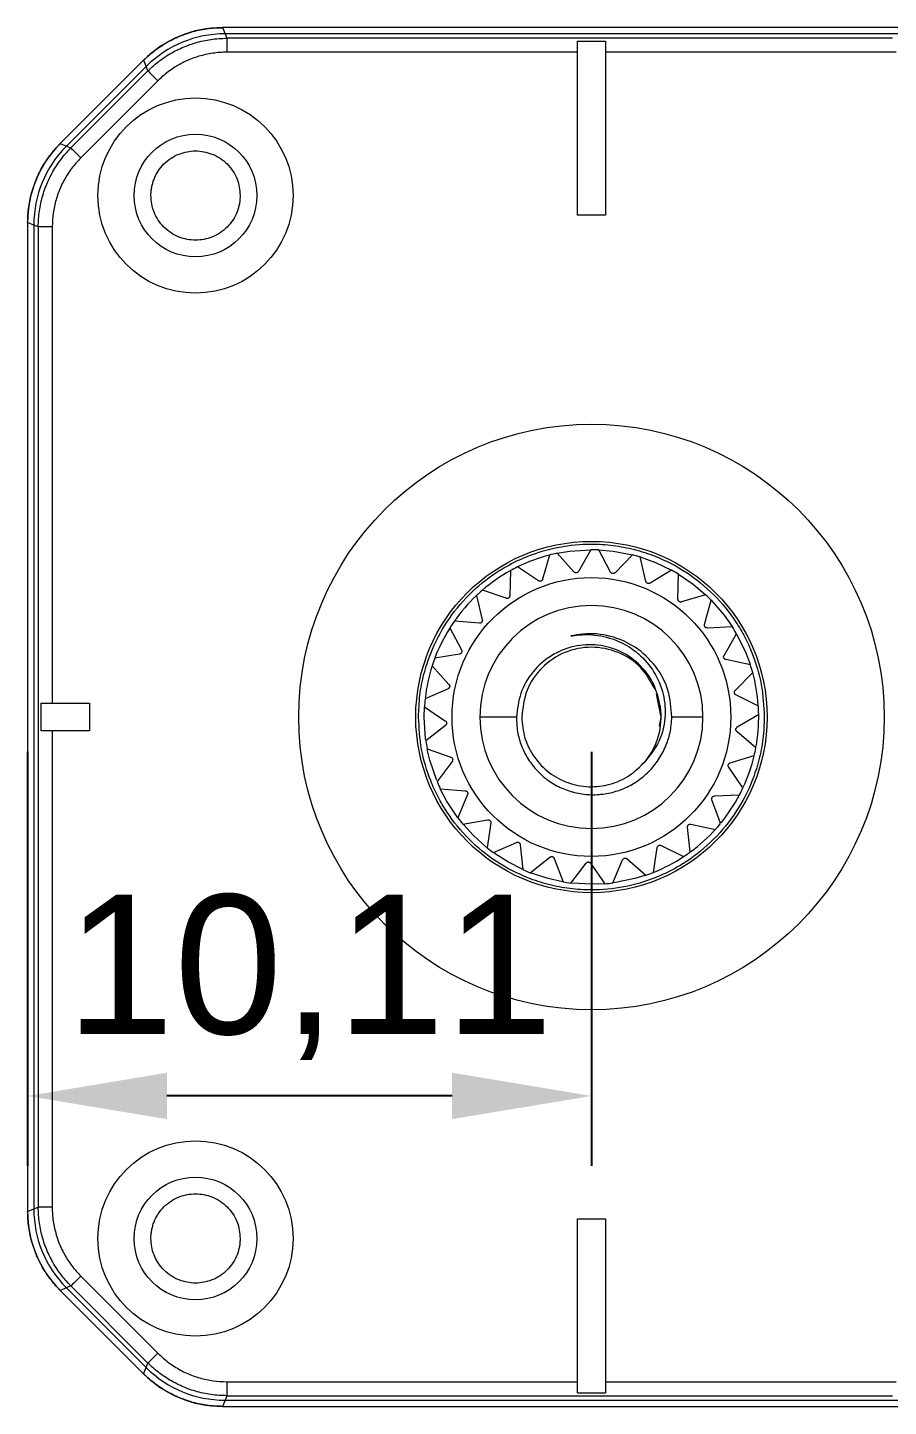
# Model space of a CAD drawing. Header units: millimetres. Extents: x 0 to 297, y 0 to 210.
# Drawn here: x 75.66 to 91.1, y 115.95 to 140.67 of the extents above; entities that cross this region are included whole.
import ezdxf

# ---------------------------------------------------------------- set-up
doc = ezdxf.new("R2010")
doc.units = ezdxf.units.MM
doc.layers.add('标注层', color=90, linetype='Continuous')
doc.styles.get("Standard").update_dxf_attribs({"font": 'arial.ttf'})
doc.dimstyles.new('ISO-25', dxfattribs={"dimtxt": 2.5, "dimasz": 2.5, "dimexe": 1.25, "dimexo": 0.625, "dimtad": 1, "dimtxsty": 'Standard', "dimcen": 2.5, "dimadec": 0, "dimazin": 0, "dimtfac": 1, "dimtmove": 0, "dimatfit": 3, "dimfxl": 0, "dimarcsym": 0})

# ---------------------------------------------------------------- blocks, each defined once
blk = doc.blocks.new('*D8')
at = {"layer": 'Defpoints', "color": 0, "transparency": 16777216}
for p in [(75.661, 128.307), (85.773, 128.307), (75.661, 121.512)]:
    blk.add_point(p, dxfattribs=at)
at = {"layer": '标注层', "color": 0, "lineweight": -2, "transparency": 16777216}
for p, q in [((75.661, 127.682), (75.661, 120.262)), ((85.773, 127.682), (85.773, 120.262)), ((83.273, 121.512), (78.161, 121.512))]:
    blk.add_line(p, q, dxfattribs=at)
at = {"layer": '标注层', "color": 0, "transparency": 16777216}
for points in [[(78.161, 121.929), (78.161, 121.096), (75.661, 121.512)], [(83.273, 121.929), (83.273, 121.096), (85.773, 121.512)]]:
    blk.add_solid(points, dxfattribs=at)
at = {"layer": '标注层', "color": 0, "transparency": 16777216, "insert": (80.717, 123.64), "char_height": 2.5, "attachment_point": 5}
blk.add_mtext('10,11', dxfattribs=at)

msp = doc.modelspace()

# ---------------------------------------------------------------- linework, layer by layer
at = {"color": 7, "linetype": 'Continuous', "lineweight": 15}
for p, q in [((79.155, 140.669), (79.202, 140.557)), ((118.885, 140.669), (79.155, 140.669)), ((118.773, 140.557), (79.202, 140.557)), ((79.202, 140.557), (79.235, 140.477)), ((91.175, 140.477), (79.235, 140.477)), ((79.235, 140.477), (79.235, 140.227)), ((85.523, 140.227), (79.235, 140.227)), ((85.523, 140.427), (86.023, 140.427)), ((85.523, 140.227), (85.523, 140.427)), ((85.523, 137.307), (85.523, 140.227)), ((86.023, 140.427), (86.023, 140.227)), ((91.235, 140.227), (86.023, 140.227)), ((86.023, 140.227), (86.023, 137.307)), ((77.741, 140.083), (76.247, 138.589)), ((77.787, 139.971), (76.359, 138.543)), ((77.741, 140.083), (77.787, 139.971)), ((77.821, 139.891), (77.787, 139.971)), ((77.821, 139.891), (76.439, 138.51)), ((77.997, 139.714), (76.616, 138.333)), ((76.247, 138.589), (76.359, 138.543)), ((76.359, 138.543), (76.439, 138.51)), ((86.023, 137.307), (85.523, 137.307)), ((75.773, 137.129), (75.661, 137.175)), ((75.661, 137.175), (75.661, 119.439)), ((75.854, 137.096), (75.773, 137.129)), ((75.773, 137.129), (75.773, 119.486)), ((75.854, 137.096), (75.854, 119.519)), ((76.103, 137.096), (75.854, 137.096)), ((76.103, 137.096), (76.103, 128.557)), ((85.764, 131.307), (85.539, 130.918)), ((86.116, 130.906), (85.908, 131.304)), ((85.019, 131.211), (84.898, 130.778)), ((85.459, 130.909), (85.158, 131.243)), ((86.511, 131.215), (86.196, 130.894)), ((86.751, 130.739), (86.649, 131.177)), ((84.32, 130.932), (84.311, 130.482)), ((84.822, 130.749), (84.447, 130.998)), ((87.211, 130.94), (86.826, 130.707)), ((87.325, 130.419), (87.335, 130.869)), ((84.244, 130.436), (83.82, 130.584)), ((83.713, 130.488), (83.816, 130.05)), ((87.82, 130.5), (87.39, 130.37)), ((87.802, 129.967), (87.923, 130.4)), ((83.235, 129.907), (83.444, 129.509)), ((83.763, 129.989), (83.315, 130.027)), ((88.301, 129.922), (87.852, 129.903)), ((88.151, 129.41), (88.376, 129.8)), ((83.408, 129.436), (82.964, 129.361)), ((88.624, 129.243), (88.184, 129.336)), ((82.917, 129.226), (83.218, 128.892)), ((88.35, 128.784), (88.665, 129.105)), ((83.201, 128.813), (82.791, 128.63)), ((87.023, 128.307), (86.94, 128.723)), ((88.767, 128.504), (88.364, 128.704)), ((75.903, 128.557), (76.103, 128.557)), ((75.903, 128.057), (75.903, 128.557)), ((76.103, 128.557), (76.773, 128.557)), ((76.773, 128.557), (76.773, 128.057)), ((82.773, 128.307), (82.779, 128.487)), ((82.779, 128.487), (83.049, 128.307)), ((88.683, 128.307), (88.773, 128.361)), ((83.157, 128.157), (82.804, 127.878)), ((83.049, 128.307), (83.153, 128.238)), ((84.429, 128.307), (83.773, 128.307)), ((86.991, 128.144), (87.023, 128.307)), ((87.773, 128.307), (87.216, 128.307)), ((88.388, 128.128), (88.683, 128.307)), ((76.103, 128.057), (75.903, 128.057)), ((76.103, 128.057), (76.103, 119.519)), ((76.773, 128.057), (76.103, 128.057)), ((88.722, 127.754), (88.381, 128.048)), ((82.828, 127.736), (83.253, 127.588)), ((88.261, 127.484), (88.692, 127.614)), ((83.276, 127.511), (83.004, 127.153)), ((88.491, 127.038), (88.235, 127.407)), ((83.062, 127.022), (83.511, 126.984)), ((83.553, 126.915), (83.378, 126.5)), ((87.978, 126.891), (88.428, 126.91)), ((88.09, 126.402), (87.934, 126.823)), ((83.467, 126.388), (83.911, 126.463)), ((83.969, 126.407), (83.903, 125.962)), ((87.557, 126.387), (87.997, 126.293)), ((87.544, 125.885), (87.497, 126.333)), ((84.017, 125.875), (84.428, 126.058)), ((84.498, 126.017), (84.545, 125.57)), ((86.886, 125.521), (86.951, 125.966)), ((87.023, 126.004), (87.426, 125.804)), ((84.677, 125.515), (85.029, 125.794)), ((85.107, 125.772), (85.264, 125.351)), ((85.406, 125.33), (85.678, 125.688)), ((85.759, 125.686), (86.015, 125.317)), ((86.158, 125.332), (86.332, 125.747)), ((86.411, 125.765), (86.751, 125.471)), ((75.661, 119.439), (75.773, 119.486)), ((75.773, 119.486), (75.854, 119.519)), ((76.103, 119.519), (75.854, 119.519)), ((85.523, 119.307), (86.023, 119.307)), ((85.523, 116.388), (85.523, 119.307)), ((86.023, 119.307), (86.023, 116.388)), ((76.616, 118.282), (77.997, 116.9)), ((76.359, 118.071), (76.247, 118.025)), ((76.247, 118.025), (77.741, 116.531)), ((76.439, 118.105), (76.359, 118.071)), ((76.359, 118.071), (77.787, 116.643)), ((76.439, 118.105), (77.821, 116.723)), ((77.787, 116.643), (77.821, 116.723)), ((77.741, 116.531), (77.787, 116.643)), ((79.235, 116.388), (85.523, 116.388)), ((79.235, 116.388), (79.235, 116.138)), ((85.523, 116.188), (85.523, 116.388)), ((86.023, 116.388), (91.235, 116.388)), ((86.023, 116.388), (86.023, 116.188)), ((79.202, 116.057), (79.155, 115.946)), ((79.235, 116.138), (79.202, 116.057)), ((79.202, 116.057), (118.773, 116.057)), ((79.235, 116.138), (91.175, 116.138)), ((85.523, 116.188), (86.023, 116.188)), ((79.155, 115.946), (118.885, 115.946))]:
    msp.add_line(p, q, dxfattribs=at)
at = {"color": 7, "linetype": 'Continuous', "lineweight": 15, "flags": 128}
for points in [[(77.997, 139.714), (77.963, 139.749), (77.93, 139.781), (77.9, 139.812), (77.873, 139.839), (77.851, 139.861), (77.835, 139.877), (77.825, 139.887), (77.821, 139.891)], [(76.616, 138.333), (76.582, 138.367), (76.549, 138.4), (76.519, 138.43), (76.492, 138.457), (76.47, 138.479), (76.453, 138.496), (76.443, 138.506), (76.439, 138.51)], [(85.158, 131.243), (85.382, 131.282), (85.764, 131.307)], [(85.908, 131.304), (86.165, 131.282), (86.511, 131.215)], [(86.649, 131.177), (86.921, 131.079), (87.211, 130.94)], [(87.335, 130.869), (87.599, 130.687), (87.815, 130.505)], [(87.923, 130.4), (88.153, 130.133), (88.297, 129.929)], [(88.376, 129.8), (88.545, 129.455), (88.62, 129.252)], [(82.802, 127.892), (82.799, 127.916), (82.773, 128.307)], [(82.999, 127.166), (82.875, 127.531), (82.83, 127.724)], [(83.378, 126.5), (83.175, 126.807), (83.062, 127.022)], [(83.893, 125.97), (83.652, 126.186), (83.476, 126.378)], [(84.545, 125.57), (84.273, 125.709), (84.029, 125.867)], [(85.253, 125.353), (84.997, 125.409), (84.691, 125.509)], [(86.751, 125.471), (86.55, 125.409), (86.173, 125.334)], [(86.015, 125.317), (85.773, 125.307), (85.421, 125.328)], [(76.616, 118.282), (76.582, 118.247), (76.549, 118.214), (76.519, 118.184), (76.492, 118.157), (76.47, 118.135), (76.453, 118.119), (76.443, 118.109), (76.439, 118.105)], [(77.997, 116.9), (77.963, 116.866), (77.93, 116.833), (77.9, 116.803), (77.873, 116.776), (77.851, 116.754), (77.835, 116.737), (77.825, 116.727), (77.821, 116.723)]]:
    msp.add_lwpolyline(points, dxfattribs=at)
at = {"color": 7, "linetype": 'Continuous', "lineweight": 15}
for centre, radius in [((78.673, 137.657), 1.75), ((78.673, 137.657), 1.1), ((85.773, 128.307), 5.25), ((85.773, 128.307), 3.15), ((85.773, 128.307), 2.5), ((78.673, 118.957), 1.75), ((78.673, 118.957), 1.1)]:
    msp.add_circle(centre, radius, dxfattribs=at)
for radius, start, end in [(3, 87.4316, 90.1684), (3, 104.6062, 115.9865), (3, 101.8316, 104.5684), (3, 73.0316, 75.7684), (3, 119.0375, 130.6316), (3, 116.2316, 118.9684), (3, 58.6316, 61.3684), (3, 130.6316, 133.3684), (3, 133.4673, 145.0316), (2, 0, 180), (3, 44.2316, 46.9684), (3, 147.8954, 159.4316), (3, 145.0316, 147.7684), (3, 29.8316, 32.5684), (3, 159.4316, 162.1684), (3, 162.1684, 173.5451), (3, 15.4316, 18.1684), (3, 3.9883, 15.4316), (3, 173.8316, 176.5684), (1.25, 320.4721, 8.1319), (3, 349.6096, 1.0316), (3, 1.0316, 3.7684), (2, 180, 0), (3, 188.2316, 190.9684), (3, 335.2266, 346.6316), (3, 346.6316, 349.3684), (3, 202.6316, 205.3684), (3, 320.8396, 332.2316), (3, 332.2316, 334.9684), (3, 217.0316, 219.7684), (3, 317.8316, 320.5684), (3, 306.4488, 317.8316), (3, 231.4316, 234.1684), (3, 303.4316, 306.1684), (3, 292.0542, 303.4316), (3, 245.8316, 248.5684), (3, 260.2316, 262.9684), (3, 289.0316, 291.7684), (3, 274.6316, 277.3684)]:
    msp.add_arc((85.773, 128.307), radius, start, end, dxfattribs=at)
for centre, major_axis, ratio, start_param, end_param in [((79.155, 138.669), (-0.765, 1.848), 0.999955, 5.890502, 6.675869), ((79.202, 138.557), (-0.765, 1.848), 0.999886, 5.890527, 6.675844), ((77.662, 137.175), (-1.848, 0.765), 0.999955, 5.890502, 6.675869), ((77.773, 137.129), (-1.848, 0.765), 0.999886, 5.890527, 6.675844), ((77.662, 119.439), (-1.848, -0.765), 0.999955, 5.890502, 6.675869), ((77.773, 119.486), (-1.848, -0.765), 0.999886, 5.890527, 6.675844), ((79.155, 117.946), (-0.765, -1.848), 0.999955, 5.890502, 6.675869), ((79.202, 118.057), (-0.765, -1.848), 0.999886, 5.890527, 6.675844)]:
    msp.add_ellipse(centre, major_axis=major_axis, ratio=ratio, start_param=start_param, end_param=end_param, dxfattribs=at)
for points, knots in [([(77.742, 140.081), (77.776, 140.114), (77.845, 140.18), (77.957, 140.27), (78.074, 140.351), (78.197, 140.424), (78.324, 140.488), (78.456, 140.543), (78.592, 140.588), (78.73, 140.623), (78.871, 140.648), (79.013, 140.664), (79.108, 140.666), (79.156, 140.667)], [0, 0, 0, 0, 0.09091, 0.181819, 0.272728, 0.363637, 0.454546, 0.545454, 0.636363, 0.727272, 0.818181, 0.90909, 1, 1, 1, 1]), ([(77.821, 139.891), (77.855, 139.924), (77.924, 139.99), (78.035, 140.079), (78.153, 140.161), (78.276, 140.234), (78.403, 140.298), (78.535, 140.352), (78.671, 140.397), (78.809, 140.433), (78.95, 140.458), (79.092, 140.474), (79.187, 140.476), (79.235, 140.477)], [0, 0, 0, 0, 0.090913, 0.181825, 0.272735, 0.363646, 0.454555, 0.545464, 0.636372, 0.727279, 0.818187, 0.909093, 1, 1, 1, 1]), ([(79.235, 140.227), (79.192, 140.226), (79.107, 140.224), (78.981, 140.21), (78.857, 140.187), (78.734, 140.155), (78.575, 140.102), (78.388, 140.015), (78.179, 139.882), (78.058, 139.77), (77.997, 139.714)], [0, 0, 0, 0, 0.092882, 0.18504, 0.276965, 0.369151, 0.462087, 0.641959, 0.820055, 1, 1, 1, 1]), ([(75.663, 137.174), (75.664, 137.222), (75.666, 137.317), (75.682, 137.459), (75.707, 137.6), (75.743, 137.738), (75.788, 137.874), (75.842, 138.006), (75.906, 138.134), (75.979, 138.257), (76.061, 138.374), (76.15, 138.485), (76.216, 138.554), (76.249, 138.589)], [0, 0, 0, 0, 0.09091, 0.181819, 0.272728, 0.363637, 0.454546, 0.545454, 0.636363, 0.727272, 0.818181, 0.90909, 1, 1, 1, 1]), ([(75.854, 137.096), (75.854, 137.143), (75.856, 137.238), (75.872, 137.38), (75.898, 137.521), (75.933, 137.659), (75.978, 137.795), (76.033, 137.927), (76.097, 138.055), (76.17, 138.178), (76.251, 138.295), (76.34, 138.407), (76.406, 138.475), (76.439, 138.51)], [0, 0, 0, 0, 0.090913, 0.181825, 0.272735, 0.363646, 0.454555, 0.545464, 0.636372, 0.727279, 0.818187, 0.909093, 1, 1, 1, 1]), ([(77.873, 137.657), (77.874, 137.682), (77.875, 137.733), (77.886, 137.807), (77.904, 137.881), (77.938, 137.98), (78, 138.1), (78.104, 138.227), (78.231, 138.331), (78.417, 138.427), (78.673, 138.476), (78.983, 138.417), (79.209, 138.269), (79.347, 138.1), (79.42, 137.958), (79.465, 137.808), (79.47, 137.708), (79.473, 137.657)], [0, 0, 0, 0, 0.030179, 0.060114, 0.090076, 0.120333, 0.185331, 0.250543, 0.315541, 0.380753, 0.500411, 0.62007, 0.749587, 0.814585, 0.879797, 0.939846, 1, 1, 1, 1]), ([(76.616, 138.333), (76.587, 138.302), (76.528, 138.241), (76.449, 138.142), (76.377, 138.038), (76.312, 137.928), (76.238, 137.778), (76.167, 137.584), (76.113, 137.342), (76.107, 137.178), (76.103, 137.096)], [0, 0, 0, 0, 0.092925, 0.185127, 0.277094, 0.369323, 0.462302, 0.6421, 0.820126, 1, 1, 1, 1]), ([(79.473, 137.657), (79.472, 137.632), (79.471, 137.582), (79.46, 137.507), (79.443, 137.434), (79.409, 137.335), (79.347, 137.215), (79.243, 137.088), (79.116, 136.984), (78.929, 136.887), (78.673, 136.838), (78.363, 136.897), (78.138, 137.046), (78, 137.215), (77.927, 137.357), (77.881, 137.506), (77.876, 137.607), (77.873, 137.657)], [0, 0, 0, 0, 0.030179, 0.060114, 0.090076, 0.120333, 0.185331, 0.250543, 0.315541, 0.380753, 0.500411, 0.62007, 0.749587, 0.814585, 0.879797, 0.939846, 1, 1, 1, 1]), ([(82.673, 128.307), (82.678, 128.437), (82.687, 128.697), (82.763, 129.08), (82.908, 129.528), (83.163, 130.022), (83.566, 130.514), (83.976, 130.85), (84.341, 131.063), (84.711, 131.231), (85.189, 131.371), (85.709, 131.419), (86.163, 131.391), (86.546, 131.318), (86.994, 131.172), (87.488, 130.917), (87.98, 130.514), (88.316, 130.104), (88.529, 129.739), (88.696, 129.37), (88.842, 128.892), (88.863, 128.502), (88.873, 128.307)], [0, 0, 0, 0, 0.040114, 0.07992, 0.120058, 0.185005, 0.250006, 0.314953, 0.347318, 0.38004, 0.439992, 0.5, 0.540102, 0.579908, 0.620058, 0.685005, 0.750006, 0.814953, 0.847318, 0.88004, 0.940006, 1, 1, 1, 1]), ([(85.539, 130.918), (85.537, 130.914), (85.533, 130.908), (85.525, 130.901), (85.515, 130.896), (85.503, 130.893), (85.49, 130.892), (85.478, 130.895), (85.467, 130.901), (85.462, 130.906), (85.459, 130.909)], [0, 0, 0, 0, 0.1394194, 0.2608724, 0.3725061, 0.4847012, 0.6045412, 0.7220039, 0.8503676, 1, 1, 1, 1]), ([(86.196, 130.894), (86.193, 130.891), (86.188, 130.886), (86.178, 130.881), (86.166, 130.879), (86.154, 130.879), (86.142, 130.881), (86.131, 130.887), (86.122, 130.895), (86.118, 130.902), (86.116, 130.906)], [0, 0, 0, 0, 0.139412, 0.260868, 0.372505, 0.484688, 0.604541, 0.721998, 0.850361, 1, 1, 1, 1]), ([(84.898, 130.778), (84.896, 130.774), (84.894, 130.767), (84.888, 130.758), (84.879, 130.75), (84.868, 130.744), (84.856, 130.741), (84.844, 130.74), (84.832, 130.743), (84.825, 130.747), (84.822, 130.749)], [0, 0, 0, 0, 0.139419, 0.260871, 0.372511, 0.4847, 0.604539, 0.722007, 0.850372, 1, 1, 1, 1]), ([(86.826, 130.707), (86.823, 130.706), (86.816, 130.702), (86.805, 130.7), (86.793, 130.7), (86.782, 130.703), (86.771, 130.709), (86.761, 130.717), (86.755, 130.727), (86.753, 130.735), (86.751, 130.739)], [0, 0, 0, 0, 0.139415, 0.260879, 0.372512, 0.484692, 0.604548, 0.721995, 0.850364, 1, 1, 1, 1]), ([(84.311, 130.482), (84.31, 130.478), (84.31, 130.471), (84.306, 130.46), (84.3, 130.451), (84.291, 130.443), (84.28, 130.436), (84.268, 130.433), (84.256, 130.433), (84.248, 130.435), (84.244, 130.436)], [0, 0, 0, 0, 0.13942, 0.260869, 0.372508, 0.484701, 0.604547, 0.721991, 0.850363, 1, 1, 1, 1]), ([(87.39, 130.37), (87.386, 130.369), (87.379, 130.367), (87.368, 130.368), (87.356, 130.371), (87.346, 130.377), (87.337, 130.385), (87.33, 130.396), (87.326, 130.407), (87.325, 130.415), (87.325, 130.419)], [0, 0, 0, 0, 0.139418, 0.260863, 0.372508, 0.484696, 0.604541, 0.721999, 0.850362, 1, 1, 1, 1]), ([(83.816, 130.05), (83.816, 130.046), (83.818, 130.039), (83.817, 130.028), (83.813, 130.017), (83.806, 130.007), (83.797, 129.998), (83.787, 129.992), (83.775, 129.989), (83.767, 129.989), (83.763, 129.989)], [0, 0, 0, 0, 0.139421, 0.260872, 0.372511, 0.484703, 0.604546, 0.722007, 0.850367, 1, 1, 1, 1]), ([(87.216, 128.307), (87.203, 128.47), (87.179, 128.795), (86.939, 129.234), (86.578, 129.576), (86.119, 129.779), (85.709, 129.818), (85.474, 129.774), (85.403, 129.761)], [0, 0, 0, 0, 0.1817611, 0.3634658, 0.5472057, 0.7322534, 0.918184, 1, 1, 1, 1]), ([(87.852, 129.903), (87.848, 129.903), (87.841, 129.903), (87.83, 129.907), (87.82, 129.912), (87.811, 129.921), (87.804, 129.931), (87.8, 129.943), (87.799, 129.955), (87.801, 129.963), (87.802, 129.967)], [0, 0, 0, 0, 0.139419, 0.260878, 0.372506, 0.4847, 0.604546, 0.722001, 0.850364, 1, 1, 1, 1]), ([(87.011, 128.484), (86.98, 128.622), (86.92, 128.899), (86.662, 129.247), (86.311, 129.498), (85.89, 129.618), (85.451, 129.595), (85.04, 129.427), (84.707, 129.13), (84.48, 128.742), (84.446, 128.451), (84.429, 128.307)], [0, 0, 0, 0, 0.1084792, 0.2172104, 0.3267412, 0.4374788, 0.5490376, 0.661281, 0.7746408, 0.8890386, 1, 1, 1, 1]), ([(86.917, 128.801), (86.84, 128.94), (86.683, 129.222), (86.262, 129.491), (85.774, 129.59), (85.282, 129.492), (84.869, 129.214), (84.58, 128.798), (84.542, 128.471), (84.523, 128.307)], [0, 0, 0, 0, 0.138074, 0.281729, 0.425383, 0.569037, 0.712692, 0.856346, 1, 1, 1, 1]), ([(85.403, 129.761), (85.495, 129.773), (85.638, 129.792), (85.925, 129.774), (86.235, 129.694), (86.485, 129.547), (86.708, 129.365), (86.914, 129.124), (87.083, 128.719), (87.113, 128.284), (87.007, 127.853), (86.827, 127.626), (86.737, 127.512)], [0, 0, 0, 0, 0.0803583, 0.1251277, 0.2499847, 0.3540465, 0.3751262, 0.500097, 0.6250594, 0.7499876, 0.8748754, 1, 1, 1, 1]), ([(83.444, 129.509), (83.445, 129.505), (83.448, 129.499), (83.45, 129.487), (83.449, 129.476), (83.445, 129.464), (83.439, 129.454), (83.43, 129.445), (83.419, 129.439), (83.412, 129.437), (83.408, 129.436)], [0, 0, 0, 0, 0.139418, 0.260869, 0.372506, 0.484694, 0.60454, 0.721997, 0.850364, 1, 1, 1, 1]), ([(88.184, 129.336), (88.18, 129.337), (88.173, 129.339), (88.163, 129.345), (88.155, 129.353), (88.149, 129.363), (88.144, 129.375), (88.143, 129.387), (88.145, 129.4), (88.149, 129.406), (88.151, 129.41)], [0, 0, 0, 0, 0.139426, 0.260867, 0.372506, 0.484695, 0.60454, 0.721999, 0.850365, 1, 1, 1, 1]), ([(83.218, 128.892), (83.221, 128.889), (83.225, 128.883), (83.23, 128.873), (83.232, 128.861), (83.231, 128.849), (83.227, 128.837), (83.221, 128.826), (83.212, 128.818), (83.205, 128.814), (83.201, 128.813)], [0, 0, 0, 0, 0.139418, 0.26087, 0.372508, 0.484698, 0.604547, 0.722002, 0.850361, 1, 1, 1, 1]), ([(88.364, 128.704), (88.36, 128.706), (88.354, 128.71), (88.346, 128.718), (88.34, 128.728), (88.337, 128.739), (88.335, 128.752), (88.337, 128.764), (88.342, 128.775), (88.348, 128.781), (88.35, 128.784)], [0, 0, 0, 0, 0.139427, 0.260874, 0.372513, 0.484702, 0.604546, 0.722001, 0.850368, 1, 1, 1, 1]), ([(88.873, 128.307), (88.869, 128.177), (88.859, 127.918), (88.784, 127.534), (88.638, 127.087), (88.383, 126.593), (87.98, 126.101), (87.57, 125.765), (87.205, 125.551), (86.836, 125.383), (86.358, 125.243), (85.838, 125.195), (85.384, 125.223), (85, 125.296), (84.553, 125.442), (84.059, 125.697), (83.566, 126.1), (83.231, 126.51), (83.017, 126.875), (82.85, 127.245), (82.704, 127.723), (82.683, 128.112), (82.673, 128.307)], [0, 0, 0, 0, 0.0401143, 0.0799202, 0.1200584, 0.1850049, 0.2500065, 0.314953, 0.3473174, 0.3800397, 0.4399924, 0.4999994, 0.5401018, 0.5799078, 0.6200584, 0.685005, 0.7500065, 0.8149531, 0.8473175, 0.8800398, 0.9400065, 1, 1, 1, 1]), ([(83.153, 128.238), (83.157, 128.234), (83.165, 128.229), (83.172, 128.216), (83.176, 128.203), (83.176, 128.19), (83.172, 128.177), (83.166, 128.166), (83.16, 128.16), (83.157, 128.157)], [0, 0, 0, 0, 0.197268, 0.339199, 0.458476, 0.578085, 0.691202, 0.848057, 1, 1, 1, 1]), ([(84.429, 128.307), (84.432, 128.219), (84.438, 128.042), (84.513, 127.785), (84.633, 127.545), (84.799, 127.333), (85.004, 127.156), (85.241, 127.023), (85.501, 126.938), (85.773, 126.905), (86.048, 126.926), (86.315, 127), (86.563, 127.126), (86.783, 127.298), (86.965, 127.511), (87.103, 127.756), (87.194, 128.025), (87.209, 128.213), (87.216, 128.307)], [0, 0, 0, 0, 0.060428, 0.121133, 0.182113, 0.24337, 0.304903, 0.366713, 0.428798, 0.49116, 0.553798, 0.616713, 0.679903, 0.74337, 0.807113, 0.871133, 0.935428, 1, 1, 1, 1]), ([(84.523, 128.307), (84.535, 128.18), (84.557, 127.924), (84.736, 127.577), (85.003, 127.297), (85.344, 127.112), (85.725, 127.038), (86.108, 127.084), (86.467, 127.238), (86.647, 127.42), (86.737, 127.512)], [0, 0, 0, 0, 0.125, 0.25, 0.375, 0.5, 0.625, 0.75, 0.875, 1, 1, 1, 1]), ([(88.381, 128.048), (88.377, 128.052), (88.371, 128.058), (88.365, 128.072), (88.363, 128.085), (88.365, 128.098), (88.37, 128.11), (88.378, 128.121), (88.385, 128.126), (88.388, 128.128)], [0, 0, 0, 0, 0.197277, 0.339207, 0.458479, 0.578087, 0.691206, 0.84805, 1, 1, 1, 1]), ([(83.253, 127.588), (83.258, 127.586), (83.266, 127.582), (83.277, 127.572), (83.283, 127.56), (83.286, 127.548), (83.286, 127.535), (83.283, 127.522), (83.278, 127.515), (83.276, 127.511)], [0, 0, 0, 0, 0.197273, 0.3392, 0.458472, 0.57808, 0.691198, 0.848047, 1, 1, 1, 1]), ([(88.235, 127.407), (88.232, 127.412), (88.227, 127.42), (88.225, 127.435), (88.227, 127.448), (88.231, 127.46), (88.239, 127.471), (88.249, 127.479), (88.257, 127.482), (88.261, 127.484)], [0, 0, 0, 0, 0.197274, 0.339202, 0.458476, 0.578083, 0.691196, 0.848051, 1, 1, 1, 1]), ([(83.511, 126.984), (83.516, 126.983), (83.525, 126.982), (83.538, 126.974), (83.547, 126.964), (83.553, 126.953), (83.557, 126.941), (83.557, 126.927), (83.554, 126.919), (83.553, 126.915)], [0, 0, 0, 0, 0.1972823, 0.3392111, 0.4584823, 0.5780818, 0.691203, 0.8480525, 1, 1, 1, 1]), ([(87.934, 126.823), (87.932, 126.829), (87.93, 126.838), (87.931, 126.853), (87.936, 126.865), (87.943, 126.875), (87.954, 126.884), (87.966, 126.889), (87.974, 126.89), (87.978, 126.891)], [0, 0, 0, 0, 0.197272, 0.339202, 0.458474, 0.578086, 0.691209, 0.848057, 1, 1, 1, 1]), ([(83.911, 126.463), (83.916, 126.464), (83.926, 126.464), (83.94, 126.46), (83.951, 126.453), (83.96, 126.444), (83.966, 126.432), (83.97, 126.419), (83.969, 126.411), (83.969, 126.407)], [0, 0, 0, 0, 0.197271, 0.339201, 0.458466, 0.578077, 0.691196, 0.84805, 1, 1, 1, 1]), ([(87.497, 126.333), (87.497, 126.338), (87.496, 126.348), (87.502, 126.362), (87.509, 126.372), (87.519, 126.38), (87.531, 126.386), (87.544, 126.389), (87.553, 126.387), (87.557, 126.387)], [0, 0, 0, 0, 0.197274, 0.339201, 0.458471, 0.578078, 0.691201, 0.848061, 1, 1, 1, 1]), ([(84.428, 126.058), (84.433, 126.06), (84.442, 126.063), (84.457, 126.062), (84.469, 126.058), (84.48, 126.051), (84.489, 126.042), (84.496, 126.03), (84.497, 126.022), (84.498, 126.017)], [0, 0, 0, 0, 0.197272, 0.339196, 0.458471, 0.578081, 0.691199, 0.848051, 1, 1, 1, 1]), ([(86.951, 125.966), (86.953, 125.971), (86.955, 125.981), (86.964, 125.993), (86.974, 126.001), (86.985, 126.007), (86.998, 126.009), (87.011, 126.008), (87.019, 126.005), (87.023, 126.004)], [0, 0, 0, 0, 0.197276, 0.339208, 0.458484, 0.578078, 0.691199, 0.848049, 1, 1, 1, 1]), ([(85.029, 125.794), (85.034, 125.797), (85.042, 125.802), (85.057, 125.805), (85.07, 125.805), (85.082, 125.801), (85.093, 125.794), (85.102, 125.784), (85.106, 125.776), (85.107, 125.772)], [0, 0, 0, 0, 0.197268, 0.33919, 0.45848, 0.578083, 0.691205, 0.848055, 1, 1, 1, 1]), ([(85.678, 125.688), (85.682, 125.692), (85.688, 125.699), (85.701, 125.706), (85.714, 125.708), (85.727, 125.707), (85.739, 125.703), (85.751, 125.696), (85.756, 125.69), (85.759, 125.686)], [0, 0, 0, 0, 0.1972685, 0.3392106, 0.4584755, 0.5780912, 0.691205, 0.8480575, 1, 1, 1, 1]), ([(86.332, 125.747), (86.335, 125.751), (86.339, 125.76), (86.351, 125.77), (86.362, 125.775), (86.375, 125.778), (86.388, 125.777), (86.401, 125.773), (86.408, 125.768), (86.411, 125.765)], [0, 0, 0, 0, 0.197278, 0.3392, 0.458477, 0.578083, 0.691204, 0.848053, 1, 1, 1, 1]), ([(77.873, 118.957), (77.874, 118.982), (77.875, 119.033), (77.886, 119.107), (77.904, 119.181), (77.938, 119.28), (78, 119.4), (78.104, 119.527), (78.231, 119.631), (78.417, 119.727), (78.673, 119.776), (78.983, 119.717), (79.209, 119.569), (79.347, 119.4), (79.42, 119.258), (79.465, 119.108), (79.47, 119.008), (79.473, 118.957)], [0, 0, 0, 0, 0.030179, 0.060114, 0.090076, 0.120333, 0.185331, 0.250543, 0.315541, 0.380753, 0.500411, 0.62007, 0.749587, 0.814585, 0.879797, 0.939846, 1, 1, 1, 1]), ([(76.249, 118.026), (76.216, 118.06), (76.15, 118.129), (76.061, 118.241), (75.979, 118.358), (75.906, 118.481), (75.842, 118.609), (75.788, 118.741), (75.743, 118.876), (75.707, 119.015), (75.682, 119.155), (75.666, 119.297), (75.664, 119.392), (75.663, 119.44)], [0, 0, 0, 0, 0.09091, 0.181819, 0.272728, 0.363637, 0.454546, 0.545454, 0.636363, 0.727272, 0.818181, 0.90909, 1, 1, 1, 1]), ([(76.439, 118.105), (76.406, 118.139), (76.34, 118.208), (76.251, 118.319), (76.17, 118.437), (76.097, 118.56), (76.033, 118.687), (75.978, 118.819), (75.933, 118.955), (75.898, 119.093), (75.872, 119.234), (75.856, 119.376), (75.854, 119.471), (75.854, 119.519)], [0, 0, 0, 0, 0.0909128, 0.1818246, 0.2727355, 0.3636456, 0.4545549, 0.5454637, 0.6363718, 0.7272794, 0.8181866, 0.9090934, 1, 1, 1, 1]), ([(76.103, 119.519), (76.104, 119.476), (76.106, 119.392), (76.12, 119.265), (76.143, 119.141), (76.175, 119.018), (76.229, 118.86), (76.316, 118.672), (76.448, 118.463), (76.56, 118.342), (76.616, 118.282)], [0, 0, 0, 0, 0.092882, 0.18504, 0.276965, 0.369151, 0.462087, 0.641959, 0.820055, 1, 1, 1, 1]), ([(79.473, 118.957), (79.472, 118.932), (79.471, 118.882), (79.46, 118.807), (79.443, 118.734), (79.409, 118.635), (79.347, 118.515), (79.243, 118.388), (79.116, 118.284), (78.929, 118.187), (78.673, 118.138), (78.363, 118.197), (78.138, 118.346), (78, 118.515), (77.927, 118.657), (77.881, 118.806), (77.876, 118.907), (77.873, 118.957)], [0, 0, 0, 0, 0.030179, 0.060114, 0.090076, 0.120333, 0.185331, 0.250543, 0.315541, 0.380753, 0.500411, 0.62007, 0.749587, 0.814585, 0.879797, 0.939846, 1, 1, 1, 1]), ([(79.235, 116.138), (79.187, 116.139), (79.092, 116.141), (78.95, 116.156), (78.809, 116.182), (78.671, 116.217), (78.535, 116.262), (78.403, 116.317), (78.276, 116.381), (78.153, 116.454), (78.035, 116.535), (77.924, 116.624), (77.855, 116.69), (77.821, 116.723)], [0, 0, 0, 0, 0.0909127, 0.1818245, 0.2727354, 0.3636455, 0.4545549, 0.5454636, 0.6363717, 0.7272794, 0.8181866, 0.9090934, 1, 1, 1, 1]), ([(77.997, 116.9), (78.028, 116.871), (78.089, 116.812), (78.189, 116.733), (78.293, 116.661), (78.402, 116.596), (78.552, 116.522), (78.747, 116.451), (78.988, 116.397), (79.152, 116.391), (79.235, 116.388)], [0, 0, 0, 0, 0.092925, 0.185127, 0.277094, 0.369323, 0.462302, 0.6421, 0.820126, 1, 1, 1, 1]), ([(79.156, 115.947), (79.108, 115.948), (79.013, 115.95), (78.871, 115.966), (78.73, 115.991), (78.592, 116.027), (78.456, 116.072), (78.324, 116.126), (78.197, 116.19), (78.074, 116.263), (77.957, 116.345), (77.845, 116.434), (77.776, 116.5), (77.742, 116.533)], [0, 0, 0, 0, 0.09091, 0.181819, 0.272728, 0.363637, 0.454546, 0.545454, 0.636363, 0.727272, 0.818181, 0.90909, 1, 1, 1, 1])]:
    msp.add_open_spline(points, degree=3, knots=knots, dxfattribs=at)

# ---------------------------------------------------------------- dimensions: what is measured, and where the dimension line sits
at = {"layer": '标注层'}
dim = msp.add_linear_dim(base=(75.661, 121.512), p1=(85.773, 128.307), p2=(75.661, 128.307), dimstyle='ISO-25', dxfattribs=at)
dim.commit()
dim.dimension.update_dxf_attribs({"geometry": '*D8', "text_midpoint": (80.717, 123.64)})

doc.saveas('drawing.dxf')
